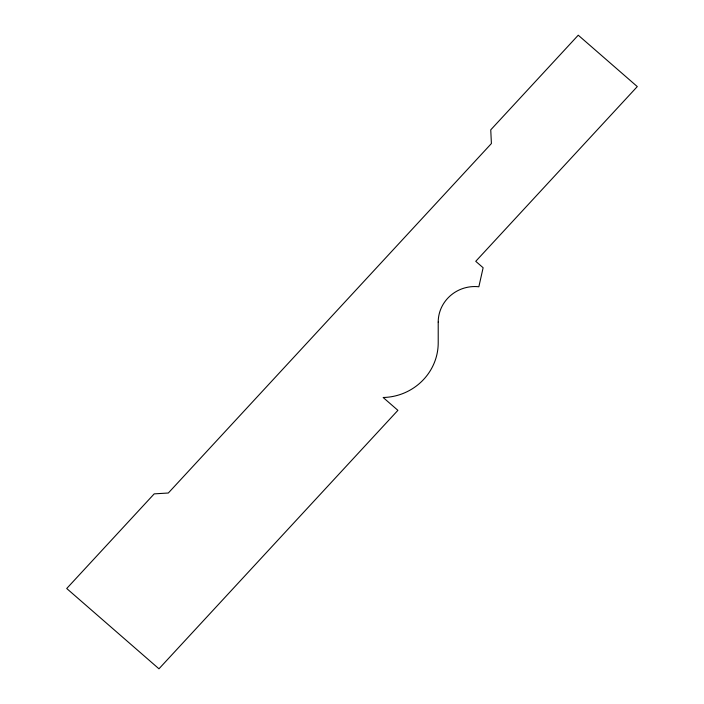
<?xml version="1.0" encoding="UTF-8"?>
<svg xmlns="http://www.w3.org/2000/svg" width="704" height="704" viewBox="0 0 704 704"><rect width="100%" height="100%" fill="white"/><g stroke="black" fill="none" stroke-linecap="round" stroke-linejoin="round"><path stroke-width="1.06" d="M438.214 322.071L438.214 342.866A55.44 53.645 -15.1 0 1 383.143 397.496L397.901 410.344L158.963 668.8L66.713 588.509L154.211 493.865L168.326 493.011L491.401 143.546L490.75 129.844L578.248 35.2L637.287 86.583L475.746 261.316L483.129 267.74L478.852 286.774A36.045 34.883 -15.1 0 0 438.214 322.071"/></g></svg>
